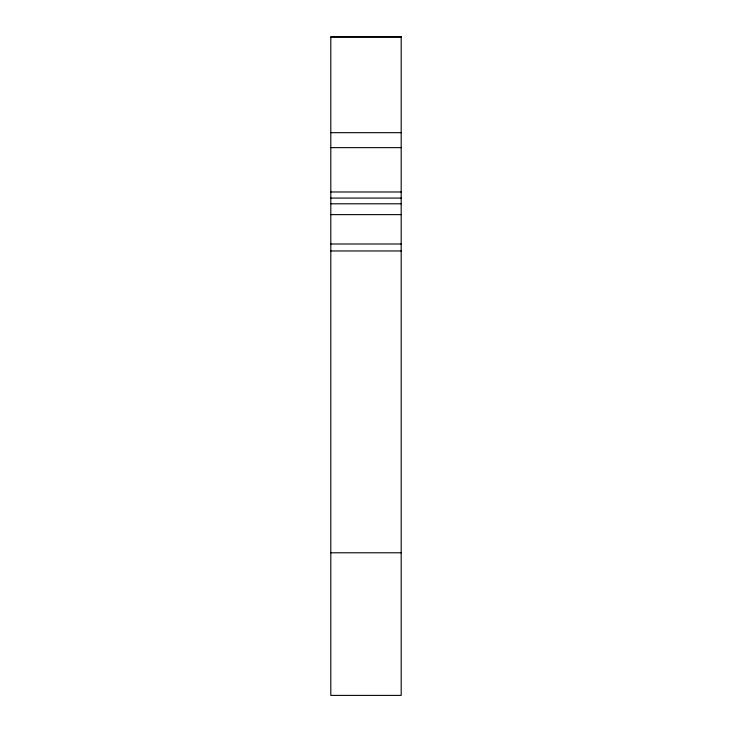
<?xml version="1.0" encoding="UTF-8"?>
<svg xmlns="http://www.w3.org/2000/svg" width="732" height="732" viewBox="0 0 732 732"><rect width="100%" height="100%" fill="white"/><g stroke="black" fill="none" stroke-linecap="round" stroke-linejoin="round"><path stroke-width="1.1" d="M330.809 37.241L401.191 37.241M330.809 132.675L401.191 132.675M330.809 147.635L401.191 147.635M330.809 191.985L401.191 191.985M330.809 198.079L401.191 198.079M330.809 203.789L401.191 203.789M330.809 214.622L401.191 214.622M330.809 244.003L401.191 244.003M330.809 250.966L401.191 250.966M330.809 552.788L401.191 552.788M401.191 36.6L330.809 36.6L330.809 695.4L401.191 695.4L401.191 36.6"/></g></svg>
